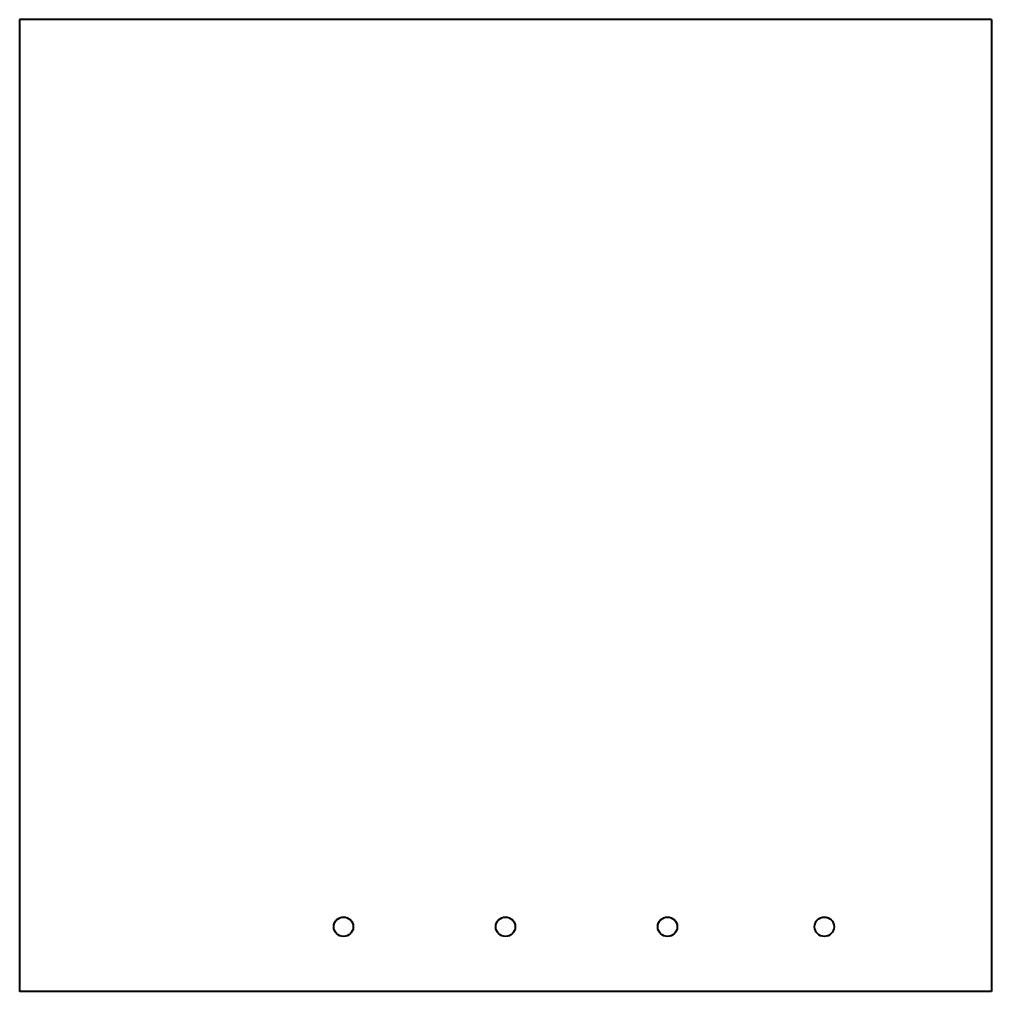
# Model space of a CAD drawing. Header units: millimetres. Extents: x -7.5 to 7.5, y -7.5 to 7.5.
import ezdxf

# ---------------------------------------------------------------- set-up
doc = ezdxf.new("R2010")
doc.units = ezdxf.units.MM
doc.layers.add('Visible', color=7, linetype='Continuous', lineweight=40)

msp = doc.modelspace()

# ---------------------------------------------------------------- linework, layer by layer
at = {"layer": 'Visible'}
for p, q in [((7.5, 7.5), (-7.5, 7.5)), ((-7.5, 7.5), (-7.5, -7.5)), ((7.5, 7.5), (7.5, -7.5)), ((7.5, -7.5), (-7.5, -7.5))]:
    msp.add_line(p, q, dxfattribs=at)
for centre in [(-2.5, -6.5), (0, -6.5), (2.5, -6.5), (4.92, -6.5)]:
    msp.add_circle(centre, 0.15, dxfattribs=at)

doc.saveas('drawing.dxf')
